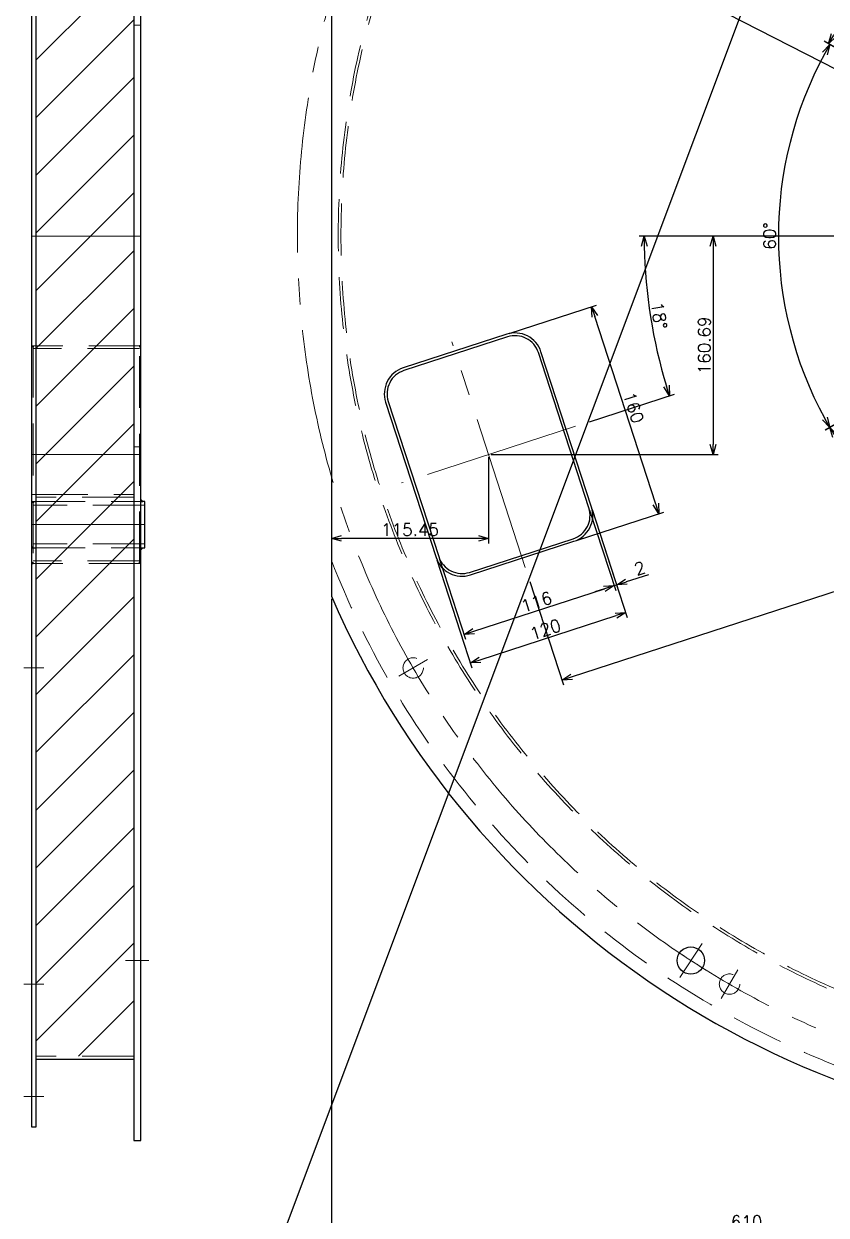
# Model space of a CAD drawing. Header units: millimetres. Extents: x -16130 to 36813, y -8099 to 27484.
# Drawn here: x 6349 to 6939, y -2935 to -2059 of the extents above; entities that cross this region are included whole.
import ezdxf

# ---------------------------------------------------------------- set-up
doc = ezdxf.new("R2010")
doc.units = ezdxf.units.MM
doc.header["$LTSCALE"] = 6
doc.header["$PDMODE"] = 99
doc.header["$PDSIZE"] = 1
for name, pattern in [('CENTER2', [28.575, 19.05, -3.175, 3.175, -3.175]), ('HIDDEN', [9.525, 6.35, -3.175]), ('PHANTOM2', [31.75, 15.875, -3.175, 3.175, -3.175, 3.175, -3.175])]:
    doc.linetypes.add(name, pattern=pattern)
for name, color, linetype, lineweight in [('04_HIDDEN', 2, 'HIDDEN', 13), ('05_CENTER', 4, 'CENTER2', 13), ('06_PHANTOM', 2, 'PHANTOM2', 13), ('08_DIM', 3, 'Continuous', 13)]:
    doc.layers.add(name, color=color, linetype=linetype, lineweight=lineweight)
doc.layers.add('10_DRAFT', color=8, linetype='Continuous', lineweight=0, plot=False)
doc.styles.add('KSS_TXT', font='txt.shx', dxfattribs={"bigfont": 'extfont2.shx'})
doc.dimstyles.new('KSS_DIM', dxfattribs={"dimtxt": 3, "dimasz": 2.5, "dimexe": 1.25, "dimexo": 0.625, "dimtad": 1, "dimdsep": 46, "dimtxsty": 'KSS_TXT', "dimblk": 'OPEN30', "dimcen": 0, "dimazin": 2, "dimtfac": 0.75, "dimtmove": 0, "dimatfit": 3, "dimldrblk": 'OPEN30', "dimfxl": 1, "dimtolj": 1, "dimarcsym": 0})
doc.dimstyles.new('KSS_DIM$3', dxfattribs={"dimtxt": 3, "dimasz": 2.5, "dimexe": 1.25, "dimexo": 0.625, "dimtad": 1, "dimtih": 1, "dimtoh": 1, "dimdsep": 46, "dimtxsty": 'KSS_TXT', "dimblk": 'OPEN30', "dimcen": 0, "dimazin": 2, "dimtfac": 0.75, "dimtofl": 0, "dimtmove": 0, "dimatfit": 3, "dimldrblk": 'OPEN30', "dimfxl": 1, "dimtolj": 1, "dimarcsym": 0})

# ---------------------------------------------------------------- blocks, each defined once
blk = doc.blocks.new('A$C4DF16B66_1_1')
at = {"color": 0}
blk.add_line((-610, 264.81), (-610, -264.81), dxfattribs=at)
for points in [[(-507.87, -249.13), (-431.79, -224.41, 0.414214), (-418.94, -199.21), (-456.03, -85.08, 0.414214), (-481.23, -72.24), (-557.31, -96.96, 0.414214), (-570.15, -122.17), (-533.07, -236.29, 0.414214)], [(-508.49, -247.23), (-432.4, -222.51, 0.414214), (-420.85, -199.83), (-457.93, -85.7, 0.414214), (-480.61, -74.15), (-556.69, -98.87, 0.414214), (-568.25, -121.55), (-531.17, -235.68, 0.414214)]]:
    blk.add_lwpolyline(points, format="xyb", close=True, dxfattribs=at)
blk.add_circle((-345.9, -532.62), 10, dxfattribs=at)
blk.add_arc((0, 0), 665, 203.46648, 269.39688, dxfattribs=at)
at = {"layer": '04_HIDDEN'}
for centre in [(-549.93, -317.5), (-317.5, -549.93)]:
    blk.add_circle(centre, 7.5, dxfattribs=at)
for radius, start, end in [(605, 90.85804, 269.14196), (603, 90.85804, 269.14196), (655, 201.36198, 269.38105)]:
    blk.add_arc((0, 0), radius, start, end, dxfattribs=at)
at = {"layer": '05_CENTER'}
for p, q in [((-467.58, -243.68), (-521.52, -77.69)), ((-430.58, -139.9), (-558.52, -181.47)), ((-560.52, -323.61), (-539.34, -311.39)), ((-354.06, -545.18), (-337.69, -519.98)), ((-323.61, -560.52), (-311.39, -539.34))]:
    blk.add_line(p, q, dxfattribs=at)
for centre, start, end in [((0, 0), 93.44627, 266.55373), ((0.04, -0.07), 235.63704, 238.34804)]:
    blk.add_arc(centre, 635, start, end, dxfattribs=at)
blk = doc.blocks.new('_Open30')
at = {"color": 0, "linetype": 'ByBlock', "lineweight": -2}
for p, q in [((-1, 0.27), (0, 0)), ((0, 0), (-1, -0.27)), ((0, 0), (-1, 0))]:
    blk.add_line(p, q, dxfattribs=at)
blk = doc.blocks.new('*D1690')
at = {"layer": '08_DIM', "color": 0, "lineweight": -2, "transparency": 16777216}
for p, q in [((6619.93, -1925.52), (7745.72, -2502.42)), ((7876.6, -2569.49), (7750.17, -2504.71)), ((7903.1, -2569.49), (7876.6, -2569.49))]:
    blk.add_line(p, q, dxfattribs=at)
at = {"layer": 'Defpoints', "color": 0, "transparency": 16777216}
for p in [(6619.93, -1925.52), (7750.17, -2504.71)]:
    blk.add_point(p, dxfattribs=at)
at = {"layer": '08_DIM', "color": 0, "lineweight": -2, "transparency": 16777216, "xscale": 5, "yscale": 5, "zscale": 5}
for p, rotation in [((6619.93, -1925.52), 152.8674952935437), ((7750.17, -2504.71), 332.8674952935437)]:
    blk.add_blockref('_Open30', p, dxfattribs=dict(at, rotation=rotation))
at = {"layer": '08_DIM', "color": 0, "transparency": 16777216, "insert": (7890.48, -2565.24), "char_height": 6, "attachment_point": 5, "style": 'KSS_TXT'}
blk.add_mtext('\\A1;%%C1270', dxfattribs=at)
blk = doc.blocks.new('*D1819')
at = {"layer": '08_DIM', "color": 0, "lineweight": -2, "transparency": 16777216}
for p, q in [((7185.05, -2175.05), (7185.05, -1929.34)), ((7184.11, -2213.49), (7042.17, -1967.63))]:
    blk.add_line(p, q, dxfattribs=at)
blk.add_arc((7185.05, -2215.11), 282.02, 91.52376, 118.47624, dxfattribs=at)
at = {"layer": 'Defpoints', "color": 0, "transparency": 16777216}
for p in [(6861.44, -1654.6), (6873.67, -1675.78), (7136.08, -1937.38), (7185.05, -2176.92), (7185.05, -2253.31)]:
    blk.add_point(p, dxfattribs=at)
at = {"layer": '08_DIM', "color": 0, "lineweight": -2, "transparency": 16777216, "xscale": 7.5, "yscale": 7.5, "zscale": 7.5}
for p, rotation in [((7185.05, -1933.09), 0.7618809404488465), ((7044.04, -1970.88), 209.238119059557)]:
    blk.add_blockref('_Open30', p, dxfattribs=dict(at, rotation=rotation))
at = {"layer": '08_DIM', "color": 0, "transparency": 16777216, "insert": (7110.41, -1936.55), "char_height": 9, "attachment_point": 5, "rotation": 15, "style": 'KSS_TXT'}
blk.add_mtext('\\A1;30%%d', dxfattribs=at)
blk = doc.blocks.new('*D1820')
at = {"layer": '08_DIM', "color": 0, "lineweight": -2, "transparency": 16777216}
for p, q in [((7184.11, -2213.49), (7041.91, -1967.18)), ((7183.43, -2214.18), (6937.11, -2071.97))]:
    blk.add_line(p, q, dxfattribs=at)
blk.add_arc((7185.05, -2215.11), 282.54, 121.52095, 148.47905, dxfattribs=at)
at = {"layer": 'Defpoints', "color": 0, "transparency": 16777216}
for p in [(6861.44, -1654.6), (6873.67, -1675.78), (6624.53, -1891.5), (6645.72, -1903.73), (7003.44, -1998.67)]:
    blk.add_point(p, dxfattribs=at)
at = {"layer": '08_DIM', "color": 0, "lineweight": -2, "transparency": 16777216, "xscale": 7.5, "yscale": 7.5, "zscale": 7.5}
for p, rotation in [((7043.78, -1970.43), 30.76047330058461), ((6940.36, -2073.84), 239.2395266994228)]:
    blk.add_blockref('_Open30', p, dxfattribs=dict(at, rotation=rotation))
at = {"layer": '08_DIM', "color": 0, "transparency": 16777216, "insert": (6980.76, -2010.82), "char_height": 9, "attachment_point": 5, "rotation": 45, "style": 'KSS_TXT'}
blk.add_mtext('\\A1;30%%d', dxfattribs=at)
blk = doc.blocks.new('*D1821')
at = {"layer": '08_DIM', "color": 0, "lineweight": -2, "transparency": 16777216}
for p, q in [((7183.43, -2216.05), (6938.07, -2357.71)), ((7184.11, -2216.74), (7042.46, -2462.09))]:
    blk.add_line(p, q, dxfattribs=at)
blk.add_arc((7185.05, -2215.11), 281.44, 211.52692, 238.47308, dxfattribs=at)
at = {"layer": 'Defpoints', "color": 0, "transparency": 16777216}
for p in [(6969.46, -2396.02), (6645.72, -2526.5), (6624.53, -2538.73), (6873.67, -2754.45), (6861.44, -2775.63)]:
    blk.add_point(p, dxfattribs=at)
at = {"layer": '08_DIM', "color": 0, "lineweight": -2, "transparency": 16777216, "xscale": 7.5, "yscale": 7.5, "zscale": 7.5}
for p, rotation in [((6941.32, -2355.83), 120.7634578826019), ((7044.33, -2458.85), 329.2365421173981)]:
    blk.add_blockref('_Open30', p, dxfattribs=dict(at, rotation=rotation))
at = {"layer": '08_DIM', "color": 0, "transparency": 16777216, "insert": (6990.55, -2409.61), "char_height": 9, "attachment_point": 5, "rotation": 315, "style": 'KSS_TXT'}
blk.add_mtext('\\A1;30%%d', dxfattribs=at)
blk = doc.blocks.new('*D1822')
at = {"layer": '08_DIM', "color": 0, "lineweight": -2, "transparency": 16777216}
for p, q in [((7184.11, -2216.74), (7043.14, -2460.9)), ((7185.99, -2216.74), (7326.96, -2460.9))]:
    blk.add_line(p, q, dxfattribs=at)
blk.add_arc((7185.05, -2215.11), 280.06, 241.5344, 298.4656, dxfattribs=at)
at = {"layer": 'Defpoints', "color": 0, "transparency": 16777216}
for p in [(7136.42, -2490.92), (6873.67, -2754.45), (7496.44, -2754.45), (6861.44, -2775.63), (7508.67, -2775.63)]:
    blk.add_point(p, dxfattribs=at)
at = {"layer": '08_DIM', "color": 0, "lineweight": -2, "transparency": 16777216, "xscale": 7.5, "yscale": 7.5, "zscale": 7.5}
for p, rotation in [((7045.02, -2457.66), 150.7672009322184), ((7325.08, -2457.66), 29.23279906778164)]:
    blk.add_blockref('_Open30', p, dxfattribs=dict(at, rotation=rotation))
at = {"layer": '08_DIM', "color": 0, "transparency": 16777216, "insert": (7185.05, -2488.8), "char_height": 9, "attachment_point": 5, "style": 'KSS_TXT'}
blk.add_mtext('\\A1;60%%d', dxfattribs=at)
blk = doc.blocks.new('*D1826')
at = {"layer": '08_DIM', "color": 0, "lineweight": -2, "transparency": 16777216}
for p, q in [((7183.43, -2214.18), (6937.95, -2072.45)), ((7183.43, -2216.05), (6937.95, -2357.78))]:
    blk.add_line(p, q, dxfattribs=at)
blk.add_arc((7185.05, -2215.11), 281.57, 151.52617, 208.47383, dxfattribs=at)
at = {"layer": 'Defpoints', "color": 0, "transparency": 16777216}
for p in [(6624.53, -1891.5), (6645.72, -1903.73), (6907.75, -2166.22), (6645.72, -2526.5), (6624.53, -2538.73)]:
    blk.add_point(p, dxfattribs=at)
at = {"layer": '08_DIM', "color": 0, "lineweight": -2, "transparency": 16777216, "xscale": 7.5, "yscale": 7.5, "zscale": 7.5}
for p, rotation in [((6941.2, -2074.33), 60.76308499542728), ((6941.2, -2355.9), 299.2369150045727)]:
    blk.add_blockref('_Open30', p, dxfattribs=dict(at, rotation=rotation))
at = {"layer": '08_DIM', "color": 0, "transparency": 16777216, "insert": (6897.1, -2215.11), "char_height": 9, "attachment_point": 5, "rotation": 90, "style": 'KSS_TXT'}
blk.add_mtext('\\A1;60%%d', dxfattribs=at)
blk = doc.blocks.new('A$C358B54E7_1_1')
h = blk.add_hatch()
h.set_pattern_fill('_USER', color=3, scale=30, angle=45, pattern_type=0)
h.set_pattern_definition([(45, (-23634.867, -3058.926), (-21.213203, 21.213203), [])])
h.paths.add_polyline_path([(75, 603), (3, 603), (3, -603), (75, -603)])
at = {"color": 0}
for p, q in [((0, -195.13), (3, -195.13)), ((83, -195.13), (80, -195.13)), ((83, -229.13), (83, -195.13)), ((0, -229.13), (3, -229.13)), ((80, -229.13), (83, -229.13)), ((3, -605), (75, -605))]:
    blk.add_line(p, q, dxfattribs=at)
for points in [[(75, 665), (75, -665), (80, -665), (80, 665)], [(3, 655), (3, -655), (0, -655), (0, 655)]]:
    blk.add_lwpolyline(points, close=True, dxfattribs=at)
at = {"color": 3}
for points in [[(1, -80.69), (1, -81.69), (1, -81.69), (0, -80.69)], [(79, -80.69), (79, -81.69), (79, -81.69), (80, -80.69)], [(1, -195.13), (1, -196.13), (1, -196.13), (0, -195.13)], [(80, -195.13), (81.5, -195.13), (81.5, -195.13), (80, -193.63)], [(1, -229.13), (1, -228.13), (1, -228.13), (0, -229.13)], [(80, -229.13), (81.5, -229.13), (81.5, -229.13), (80, -230.63)], [(1, -240.69), (1, -239.69), (1, -239.69), (0, -240.69)], [(79, -240.69), (79, -239.69), (79, -239.69), (80, -240.69)]]:
    blk.add_lwpolyline(points, close=True, dxfattribs=at)
at = {"layer": '04_HIDDEN'}
for p, q in [((80, 155), (75, 155)), ((80, -155), (75, -155)), ((3, -190), (75, -190)), ((75, -192), (3, -192)), ((1, -226.33), (1, -197.93)), ((75, -603), (3, -603))]:
    blk.add_line(p, q, dxfattribs=at)
at = {"layer": '04_HIDDEN', "color": 9}
for p, q in [((80, -80.69), (0, -80.69)), ((1, -80.69), (1, -240.69)), ((79, -82.69), (1, -82.69)), ((79, -240.69), (79, -80.69)), ((80, -240.69), (0, -240.69)), ((79, -238.69), (1, -238.69))]:
    blk.add_line(p, q, dxfattribs=at)
at = {"layer": '04_HIDDEN'}
for points in [[(83, -195.13), (83, -197.93), (1, -197.93), (1, -195.13)], [(83, -229.13), (83, -226.33), (1, -226.33), (1, -229.13)]]:
    blk.add_lwpolyline(points, close=True, dxfattribs=at)
at = {"layer": '05_CENTER'}
for p, q in [((8.81, -317.5), (-5.89, -317.5)), ((85.93, -532.58), (68.87, -532.58)), ((8.81, -549.93), (-5.89, -549.93)), ((-5.81, -632.58), (8.89, -632.58))]:
    blk.add_line(p, q, dxfattribs=at)
at = {"layer": '06_PHANTOM'}
blk.add_line((0, -190), (3, -190), dxfattribs=at)
at = {"layer": '10_DRAFT'}
for p, q in [((80, 0), (0, 0)), ((0, -160.69), (80, -160.69)), ((83, -212.13), (0, -212.13))]:
    blk.add_line(p, q, dxfattribs=at)
blk = doc.blocks.new('*D2378')
at = {"layer": '08_DIM', "color": 0, "lineweight": -2, "transparency": 16777216}
for p, q in [((6575.05, -2481.8), (6575.05, -2949.85)), ((7185.05, -2874.95), (7185.05, -2949.85)), ((7177.55, -2946.1), (6582.55, -2946.1))]:
    blk.add_line(p, q, dxfattribs=at)
at = {"layer": 'Defpoints', "color": 0, "transparency": 16777216}
for p in [(6575.05, -2479.92), (7185.05, -2873.08), (6575.05, -2946.1)]:
    blk.add_point(p, dxfattribs=at)
at = {"layer": '08_DIM', "color": 0, "lineweight": -2, "transparency": 16777216, "xscale": 7.5, "yscale": 7.5, "zscale": 7.5, "rotation": 180}
blk.add_blockref('_Open30', (6575.05, -2946.1), dxfattribs=at)
at = {"layer": '08_DIM', "color": 0, "lineweight": -2, "transparency": 16777216, "xscale": 7.5, "yscale": 7.5, "zscale": 7.5}
blk.add_blockref('_Open30', (7185.05, -2946.1), dxfattribs=at)
at = {"layer": '08_DIM', "color": 0, "transparency": 16777216, "insert": (6880.05, -2939.72), "char_height": 9, "attachment_point": 5, "style": 'KSS_TXT'}
blk.add_mtext('\\A1;610', dxfattribs=at)
blk = doc.blocks.new('*D2908')
at = {"layer": '08_DIM', "color": 0, "lineweight": -2, "transparency": 16777216}
for p, q in [((7169.24, -2215.11), (6801.11, -2215.11)), ((6764.78, -2351.67), (6827.04, -2331.44))]:
    blk.add_line(p, q, dxfattribs=at)
blk.add_arc((7185.05, -2215.11), 380.19, 181.13029, 196.86971, dxfattribs=at)
at = {"layer": 'Defpoints', "color": 0, "transparency": 16777216}
for p in [(7171.11, -2215.11), (7198.99, -2215.11), (6806.94, -2254.85), (6763, -2352.25), (6618.35, -2399.25)]:
    blk.add_point(p, dxfattribs=at)
at = {"layer": '08_DIM', "color": 0, "lineweight": -2, "transparency": 16777216, "xscale": 7.5, "yscale": 7.5, "zscale": 7.5}
for p, rotation in [((6804.86, -2215.11), 90.56514713159083), ((6823.47, -2332.6), 287.4348528599987)]:
    blk.add_blockref('_Open30', p, dxfattribs=dict(at, rotation=rotation))
at = {"layer": '08_DIM', "color": 0, "transparency": 16777216, "insert": (6815.84, -2273.59), "char_height": 9, "attachment_point": 5, "rotation": 279, "style": 'KSS_TXT'}
blk.add_mtext('\\A1;18%%d', dxfattribs=at)
blk = doc.blocks.new('*D2909')
at = {"layer": '08_DIM', "color": 0, "lineweight": -2, "transparency": 16777216}
for p, q in [((6764.78, -2416.73), (6783.95, -2475.7)), ((6654.46, -2452.57), (6673.62, -2511.55)), ((6679.6, -2505.67), (6775.65, -2474.46))]:
    blk.add_line(p, q, dxfattribs=at)
at = {"layer": 'Defpoints', "color": 0, "transparency": 16777216}
for p in [(6764.2, -2414.94), (6653.88, -2450.79), (6782.79, -2472.14)]:
    blk.add_point(p, dxfattribs=at)
at = {"layer": '08_DIM', "color": 0, "lineweight": -2, "transparency": 16777216, "xscale": 7.5, "yscale": 7.5, "zscale": 7.5}
for p, rotation in [((6782.79, -2472.14), 17.99999999168991), ((6672.47, -2507.98), 197.9999999916899)]:
    blk.add_blockref('_Open30', p, dxfattribs=dict(at, rotation=rotation))
at = {"layer": '08_DIM', "color": 0, "transparency": 16777216, "insert": (6725.66, -2484), "char_height": 9, "attachment_point": 5, "rotation": 18, "style": 'KSS_TXT'}
blk.add_mtext('\\A1;116', dxfattribs=at)
blk = doc.blocks.new('*D2910')
at = {"layer": '08_DIM', "color": 0, "lineweight": -2, "transparency": 16777216}
for p, q in [((7185.63, -2216.9), (7240.05, -2384.39)), ((6751.48, -2539.2), (7231.76, -2383.14)), ((6720.82, -2469.11), (6745.5, -2545.08))]:
    blk.add_line(p, q, dxfattribs=at)
at = {"layer": 'Defpoints', "color": 0, "transparency": 16777216}
for p in [(7185.05, -2215.11), (7238.89, -2380.83), (6720.24, -2467.32)]:
    blk.add_point(p, dxfattribs=at)
at = {"layer": '08_DIM', "color": 0, "lineweight": -2, "transparency": 16777216, "xscale": 7.5, "yscale": 7.5, "zscale": 7.5}
for p, rotation in [((7238.89, -2380.83), 17.99999999168991), ((6744.34, -2541.51), 197.9999999916899)]:
    blk.add_blockref('_Open30', p, dxfattribs=dict(at, rotation=rotation))
at = {"layer": '08_DIM', "color": 0, "transparency": 16777216, "insert": (6989.65, -2455.1), "char_height": 9, "attachment_point": 5, "rotation": 18, "style": 'KSS_TXT'}
blk.add_mtext('\\A1;520', dxfattribs=at)
blk = doc.blocks.new('*D2911')
at = {"layer": '08_DIM', "color": 0, "lineweight": -2, "transparency": 16777216}
for p, q in [((6705.61, -2286.78), (6769.82, -2265.91)), ((6813.38, -2412.11), (6768.58, -2274.2)), ((6755.05, -2438.95), (6819.27, -2418.08))]:
    blk.add_line(p, q, dxfattribs=at)
at = {"layer": 'Defpoints', "color": 0, "transparency": 16777216}
for p in [(6766.26, -2267.07), (6703.82, -2287.36), (6753.27, -2439.53)]:
    blk.add_point(p, dxfattribs=at)
at = {"layer": '08_DIM', "color": 0, "lineweight": -2, "transparency": 16777216, "xscale": 7.5, "yscale": 7.5, "zscale": 7.5}
for p, rotation in [((6766.26, -2267.07), 107.99999999169), ((6815.7, -2419.24), 287.99999999169)]:
    blk.add_blockref('_Open30', p, dxfattribs=dict(at, rotation=rotation))
at = {"layer": '08_DIM', "color": 0, "transparency": 16777216, "insert": (6797.04, -2341.19), "char_height": 9, "attachment_point": 5, "rotation": 288, "style": 'KSS_TXT'}
blk.add_mtext('\\A1;160', dxfattribs=at)
blk = doc.blocks.new('*D2912')
at = {"layer": '08_DIM', "color": 0, "lineweight": -2, "transparency": 16777216}
for p, q in [((6690.5, -2377.68), (6690.5, -2441.1)), ((6575.05, -2435.47), (6575.05, -2441.1)), ((6683, -2437.35), (6582.55, -2437.35))]:
    blk.add_line(p, q, dxfattribs=at)
at = {"layer": 'Defpoints', "color": 0, "transparency": 16777216}
for p in [(6690.5, -2375.8), (6575.05, -2433.6), (6575.05, -2437.35)]:
    blk.add_point(p, dxfattribs=at)
at = {"layer": '08_DIM', "color": 0, "lineweight": -2, "transparency": 16777216, "xscale": 7.5, "yscale": 7.5, "zscale": 7.5, "rotation": 180}
blk.add_blockref('_Open30', (6575.05, -2437.35), dxfattribs=at)
at = {"layer": '08_DIM', "color": 0, "lineweight": -2, "transparency": 16777216, "xscale": 7.5, "yscale": 7.5, "zscale": 7.5}
blk.add_blockref('_Open30', (6690.5, -2437.35), dxfattribs=at)
at = {"layer": '08_DIM', "color": 0, "transparency": 16777216, "insert": (6632.78, -2430.96), "char_height": 9, "attachment_point": 5, "style": 'KSS_TXT'}
blk.add_mtext('\\A1;115.45', dxfattribs=at)
blk = doc.blocks.new('*D2913')
at = {"layer": '08_DIM', "color": 0, "lineweight": -2, "transparency": 16777216}
for p, q in [((7169.24, -2215.11), (6851.67, -2215.11)), ((6855.42, -2222.61), (6855.42, -2368.3)), ((6692.38, -2375.8), (6859.17, -2375.8))]:
    blk.add_line(p, q, dxfattribs=at)
at = {"layer": 'Defpoints', "color": 0, "transparency": 16777216}
for p in [(7171.11, -2215.11), (6690.5, -2375.8), (6855.42, -2375.8)]:
    blk.add_point(p, dxfattribs=at)
at = {"layer": '08_DIM', "color": 0, "lineweight": -2, "transparency": 16777216, "xscale": 7.5, "yscale": 7.5, "zscale": 7.5}
for p, rotation in [((6855.42, -2215.11), 90), ((6855.42, -2375.8), 270)]:
    blk.add_blockref('_Open30', p, dxfattribs=dict(at, rotation=rotation))
at = {"layer": '08_DIM', "color": 0, "transparency": 16777216, "insert": (6849.05, -2295.46), "char_height": 9, "attachment_point": 5, "rotation": 90, "style": 'KSS_TXT'}
blk.add_mtext('\\A1;160.69', dxfattribs=at)
blk = doc.blocks.new('*D2914')
at = {"layer": '08_DIM', "color": 0, "lineweight": -2, "transparency": 16777216}
for p, q in [((6766.69, -2416.11), (6792.45, -2495.42)), ((6652.56, -2453.19), (6678.33, -2532.5)), ((6684.3, -2526.61), (6784.16, -2494.17))]:
    blk.add_line(p, q, dxfattribs=at)
at = {"layer": 'Defpoints', "color": 0, "transparency": 16777216}
for p in [(6766.11, -2414.32), (6651.98, -2451.41), (6791.3, -2491.85)]:
    blk.add_point(p, dxfattribs=at)
at = {"layer": '08_DIM', "color": 0, "lineweight": -2, "transparency": 16777216, "xscale": 7.5, "yscale": 7.5, "zscale": 7.5}
for p, rotation in [((6791.3, -2491.85), 17.99999999169002), ((6677.17, -2528.93), 197.99999999169)]:
    blk.add_blockref('_Open30', p, dxfattribs=dict(at, rotation=rotation))
at = {"layer": '08_DIM', "color": 0, "transparency": 16777216, "insert": (6732.26, -2504.33), "char_height": 9, "attachment_point": 5, "rotation": 18, "style": 'KSS_TXT'}
blk.add_mtext('\\A1;120', dxfattribs=at)
blk = doc.blocks.new('*D2915')
at = {"layer": '08_DIM', "color": 0, "lineweight": -2, "transparency": 16777216}
for p, q in [((6764.78, -2416.73), (6783.95, -2475.7)), ((6766.69, -2416.11), (6785.85, -2475.09)), ((6791.82, -2469.2), (6808.23, -2463.87)), ((6775.65, -2474.46), (6768.52, -2476.77)), ((6782.79, -2472.14), (6784.69, -2471.52))]:
    blk.add_line(p, q, dxfattribs=at)
at = {"layer": 'Defpoints', "color": 0, "transparency": 16777216}
for p in [(6764.2, -2414.94), (6766.11, -2414.32), (6784.69, -2471.52)]:
    blk.add_point(p, dxfattribs=at)
at = {"layer": '08_DIM', "color": 0, "lineweight": -2, "transparency": 16777216, "xscale": 7.5, "yscale": 7.5, "zscale": 7.5}
for p, rotation in [((6784.69, -2471.52), 197.9999999916849), ((6782.79, -2472.14), 17.99999999168493)]:
    blk.add_blockref('_Open30', p, dxfattribs=dict(at, rotation=rotation))
at = {"layer": '08_DIM', "color": 0, "transparency": 16777216, "insert": (6801.62, -2459.32), "char_height": 9, "attachment_point": 5, "rotation": 18, "style": 'KSS_TXT'}
blk.add_mtext('\\A1;2', dxfattribs=at)

msp = doc.modelspace()

# ---------------------------------------------------------------- linework, layer by layer
at = {"color": 2}
msp.add_line((7121.61635, -1396.4694), (6431.00974, -3238.11493), dxfattribs=at)

# ---------------------------------------------------------------- block references
for name, p in [('A$C358B54E7_1_1', (6354.94159, -2215.11344)), ('A$C4DF16B66_1_1', (7185.05092, -2215.11344))]:
    msp.add_blockref(name, p)

# ---------------------------------------------------------------- dimensions: what is measured, and where the dimension line sits
at = {"layer": '08_DIM'}
for base, line1, line2, picture, middle in [((7003.43656, -1998.67388), ((6624.53423, -1891.49898), (6645.71534, -1903.7279)), ((6861.43645, -1654.59675), (6873.66538, -1675.77787)), '*D1820', (6980.7559, -2010.81842)), ((7136.07869, -1937.37816), ((6861.43645, -1654.59675), (6873.66538, -1675.77787)), ((7185.05092, -2253.30632), (7185.05092, -2176.92056)), '*D1819', (7110.40885, -1936.54546)), ((6907.75384, -2166.21848), ((6624.53423, -2538.7279), (6645.71534, -2526.49898)), ((6624.53423, -1891.49898), (6645.71534, -1903.7279)), '*D1826', (6897.10109, -2215.11344)), ((6806.94475, -2254.854), ((6618.34805, -2399.24636), (6763.00043, -2352.24595)), ((7198.99149, -2215.11344), (7171.11034, -2215.11344)), '*D2908', (6815.8393, -2273.59081)), ((6969.45743, -2396.01785), ((6861.43645, -2775.63013), (6873.66538, -2754.44901)), ((6624.53423, -2538.7279), (6645.71534, -2526.49898)), '*D1821', (6990.55249, -2409.61186)), ((7136.41826, -2490.92294), ((7508.66538, -2775.63013), (7496.43645, -2754.44901)), ((6861.43645, -2775.63013), (6873.66538, -2754.44901)), '*D1822', (7185.05092, -2488.80274))]:
    dim = msp.add_angular_dim_2l(base=base, line1=line1, line2=line2, dimstyle='KSS_DIM', override={"dimscale": 3}, dxfattribs=at)
    dim.commit()
    dim.dimension.update_dxf_attribs({"geometry": picture, "text_midpoint": middle})
dim = msp.add_diameter_dim_2p(p1=(6619.92998, -1925.52177), p2=(7750.17185, -2504.7051), dimstyle='KSS_DIM$3', override={"dimscale": 2, "dimpost": '%%C<>', "dimtix": 1, "dimatfit": 2}, dxfattribs=at)
dim.commit()
dim.dimension.update_dxf_attribs({"geometry": '*D1690', "text_midpoint": (7890.47853, -2569.494), "dimtype": 163})
for base, p1, p2, angle, picture, middle in [((6855.42241, -2375.80228), (7171.11034, -2215.11344), (6690.50153, -2375.80228), 90, '*D2913', (6849.04741, -2295.45786)), ((7238.8941, -2380.82571), (6720.23819, -2467.32231), (7185.05092, -2215.11344), 17.99999999, '*D2910', (6989.64749, -2455.1012)), ((6766.25773, -2267.07061), (6753.26515, -2439.52612), (6703.82243, -2287.35707), 287.99999999, '*D2911', (6797.04208, -2341.18515)), ((6791.29516, -2491.84909), (6651.97916, -2451.40669), (6766.10594, -2414.32465), 17.99999999, '*D2914', (6732.26178, -2504.32712)), ((6782.78777, -2472.13819), (6653.88127, -2450.78865), (6764.20383, -2414.94268), 17.99999999, '*D2909', (6725.65651, -2483.99819)), ((6784.68989, -2471.52016), (6764.20383, -2414.94268), (6766.10594, -2414.32465), 17.99999999, '*D2915', (6801.62215, -2459.31546))]:
    dim = msp.add_linear_dim(base=base, p1=p1, p2=p2, angle=angle, dimstyle='KSS_DIM', override={"dimscale": 3}, dxfattribs=at)
    dim.commit()
    dim.dimension.update_dxf_attribs({"geometry": picture, "text_midpoint": middle})
for base, p1, p2, picture, middle in [((6575.05092, -2437.34622), (6690.50153, -2375.80228), (6575.05092, -2433.59622), '*D2912', (6632.77622, -2430.95872)), ((6575.05092, -2946.09618), (7185.05092, -2873.0762), (6575.05092, -2479.92469), '*D2378', (6880.05092, -2939.72118))]:
    dim = msp.add_linear_dim(base=base, p1=p1, p2=p2, dimstyle='KSS_DIM', override={"dimscale": 3}, dxfattribs=at)
    dim.commit()
    dim.dimension.update_dxf_attribs({"geometry": picture, "text_midpoint": middle})

doc.saveas('drawing.dxf')
